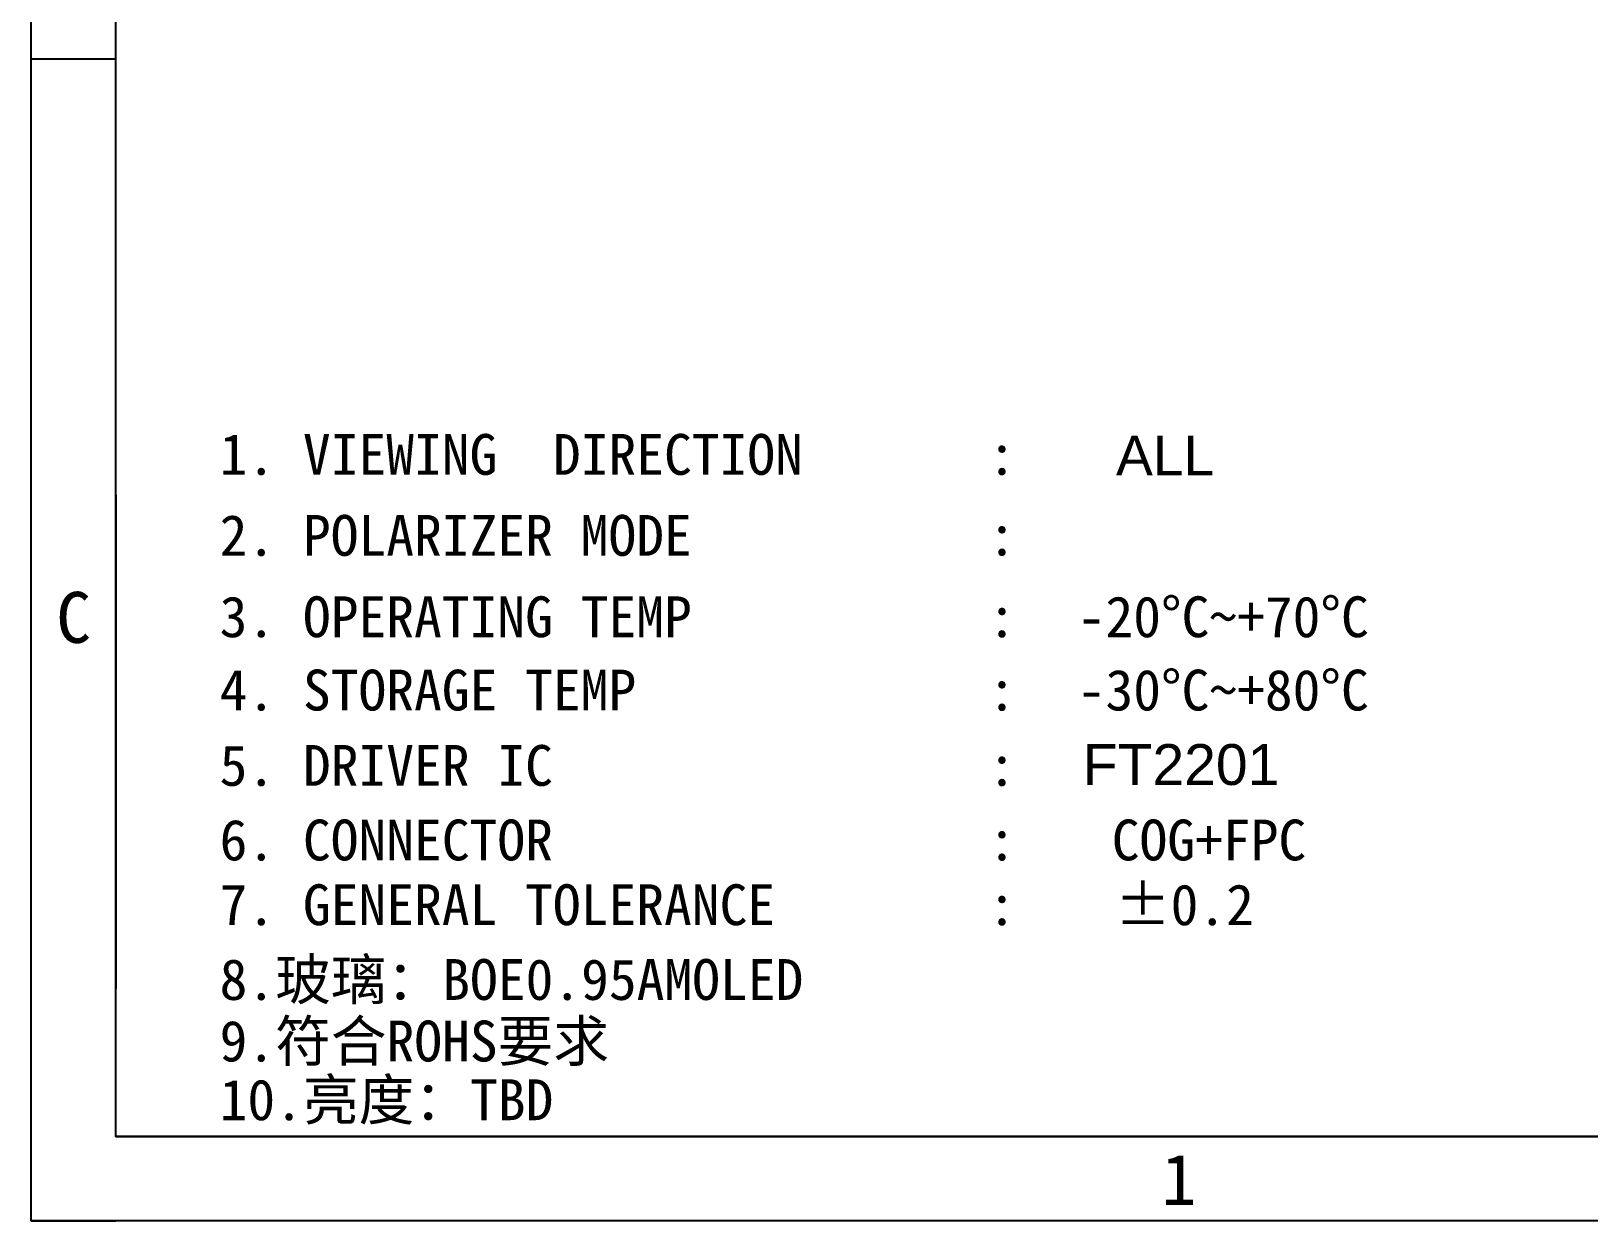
# Model space of a CAD drawing. Header units: millimetres. Extents: x 37 to 234, y -216 to -66.
# Drawn here: x 36.8 to 102.4, y -215.8 to -165.6 of the extents above; entities that cross this region are included whole.
import ezdxf

# ---------------------------------------------------------------- set-up
doc = ezdxf.new("R2010")
doc.units = ezdxf.units.MM
doc.layers.add('FPC', color=33, linetype='Continuous')
doc.layers.add('FRAME', color=7, linetype='Continuous')
doc.styles.add('C-E02$0$HZ', font='txt.shx', dxfattribs={"bigfont": 'HZTXT0'})
doc.styles.add('STYLE1', font='', dxfattribs={"width": 0.9})
doc.styles.add('style20', font='')
doc.styles.get('STYLE1').set_extended_font_data('SimSun')
doc.styles.get('style20').set_extended_font_data('SimSun')

msp = doc.modelspace()

# ---------------------------------------------------------------- linework, layer by layer
at = {"color": 7, "lineweight": 0}
for p, q in [((40.34516, -69.71533), (40.34516, -212.19358)), ((40.34516, -212.19358), (207.03864, -212.19358))]:
    msp.add_line(p, q, dxfattribs=at)
for p, q in [((36.78379, -166.78439), (40.34516, -166.78439)), ((40.34516, -212.19358), (230.13864, -212.19358)), ((36.78379, -215.75496), (40.34516, -215.75496))]:
    msp.add_line(p, q)
for points in [[(230.13864, -215.75496), (230.13864, -215.75496), (36.78379, -215.75496), (36.78379, -66.15396), (233.70001, -66.15396)], [(207.03864, -212.19358), (207.03864, -212.19358), (40.34516, -212.19358), (40.34516, -69.71533), (210.60001, -69.71533)]]:
    msp.add_lwpolyline(points)
msp.add_lwpolyline([(40.34516, -69.71533), (40.34516, -205.96114)], dxfattribs=at)
at = {"layer": 'FRAME'}
msp.add_line((40.34516, -185.15723), (40.34516, -205.96114), dxfattribs=at)

# ---------------------------------------------------------------- texts
for s, height, style, p in [('1. VIEWING  DIRECTION ', 1.7205343, 'style20', (44.72485, -184.31229)), (':', 1.72053, 'style20', (77.1071, -184.31229)), ('2. POLARIZER MODE', 1.7205343, 'style20', (44.72485, -187.72578)), (':', 1.72053, 'style20', (77.1071, -187.7123)), ('C', 2.14849, 'STYLE1', (37.84245, -191.39659)), ('3. OPERATING TEMP', 1.7205343, 'style20', (44.72485, -191.15587)), ('  -20%%DC~+70%%DC', 1.7205343, 'style20', (78.5418, -191.15587)), (':', 1.72053, 'style20', (77.1071, -191.15587)), ('4. STORAGE TEMP ', 1.7205343, 'style20', (44.72485, -194.24518)), ('  -30%%DC~+80%%DC', 1.7205343, 'style20', (78.5418, -194.24518)), (':', 1.72053, 'style20', (77.1071, -194.24518)), ('5. DRIVER IC ', 1.7205343, 'style20', (44.72485, -197.42092)), (':', 1.72053, 'style20', (77.1071, -197.42092)), ('6. CONNECTOR ', 1.7205343, 'style20', (44.72485, -200.56376)), ('COG+FPC', 1.720534, 'style20', (82.31938, -200.56376)), (':', 1.72053, 'style20', (77.1071, -200.56376)), ('%%P0.2', 1.720534, 'style20', (82.45803, -203.29202)), ('7. GENERAL TOLERANCE', 1.7205343, 'style20', (44.72485, -203.29202)), (':', 1.72053, 'style20', (77.1071, -203.29202)), ('8.玻璃：BOE0.95AMOLED', 1.7205343, 'style20', (44.72485, -206.44355)), ('9.符合ROHS要求', 1.720534, 'style20', (44.72485, -209.0365)), ('10.亮度：TBD', 1.720534, 'style20', (44.72485, -211.51175)), ('1', 2.14849, 'STYLE1', (84.42044, -215.08952))]:
    msp.add_text(s, height=height, dxfattribs=dict(style=style)).set_placement(p)
at = {"insert": (81.09767, -195.66283), "char_height": 1.7205343, "width": 18.9355049, "attachment_point": 1, "style": 'style20'}
msp.add_mtext('{\\fArial|b0|i0|c0|p32;\\C1;FT2201}', dxfattribs=at)
at = {"layer": 'FPC', "color": 30, "insert": (79.26713, -182.66927), "char_height": 1.6652698, "width": 21.6337045, "attachment_point": 1, "style": 'C-E02$0$HZ'}
msp.add_mtext('{\\fArial|b0|i0|c0|p32;\\C4;     ALL}', dxfattribs=at)

doc.saveas('drawing.dxf')
